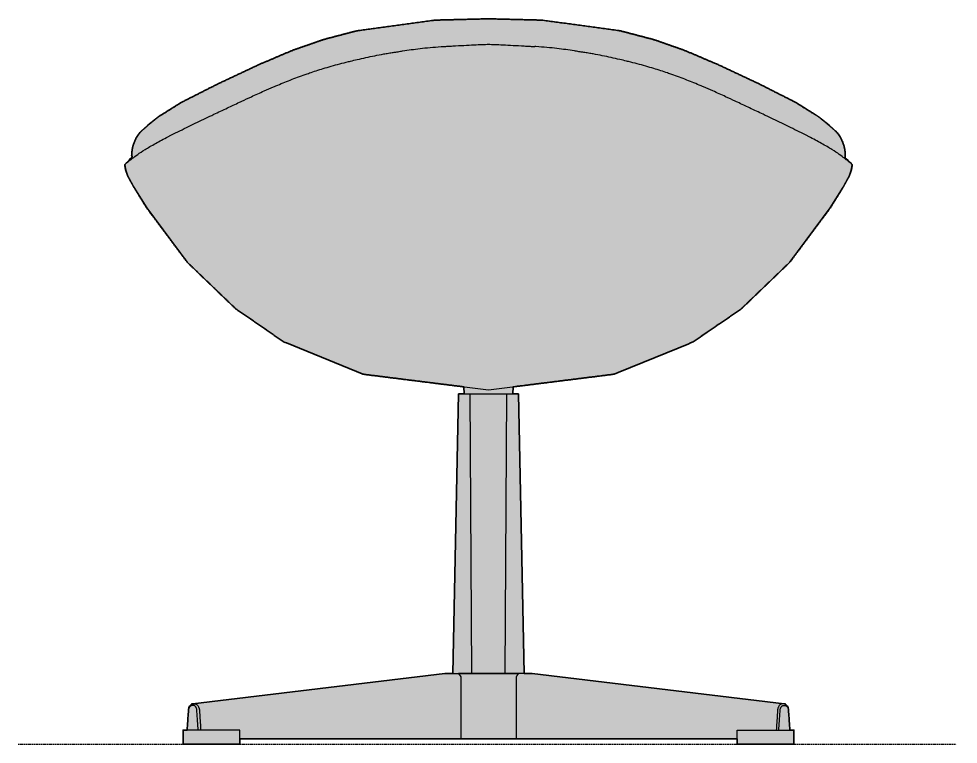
# Model space of a CAD drawing. Header units: millimetres. Extents: x 0 to 1281, y -640 to 417.
# Drawn here: x 741 to 1281, y 0 to 417 of the extents above; entities that cross this region are included whole.
import ezdxf

# ---------------------------------------------------------------- set-up
doc = ezdxf.new("R2010")
doc.units = ezdxf.units.MM
doc.linetypes.add('Dots', pattern=[1, 0, -1])
doc.layers.add('Blocks', color=7, linetype='Continuous')
doc.layers.add('Blocks$Fill', color=7, linetype='Continuous', true_color=0xffffff)
for name, color, linetype, lineweight, true_color in [('Blocks$Inner', 7, 'Continuous', 25, 0x007f00), ('Blocks$Outline', 7, 'Continuous', 35, 0xff3f3f), ('Groud', 7, 'Dots', 25, 0x243775)]:
    doc.layers.add(name, color=color, linetype=linetype, lineweight=lineweight, true_color=true_color)

# ---------------------------------------------------------------- blocks, each defined once
blk = doc.blocks.new('EGG Ottoman Side')
at = {"layer": 'Blocks$Fill'}
blk.add_hatch(color=256, dxfattribs=at).paths.add_polyline_path([(-0.84, -11.85), (-3.15, -11.85), (-3.15, -20.01), (29.41, -20.01), (29.41, -16.92), (315.27, -16.92), (315.27, -20.01), (347.84, -20.01), (347.84, -11.85), (345.52, -11.85), (344.74, -0.55), (344.72, -0.27), (344.7, -0.14), (344.69, -0.07), (344.68, 0), (344.68, 0.24), (344.66, 0.39), (344.62, 0.54), (344.59, 0.69), (344.55, 0.83), (344.51, 0.98), (344.46, 1.12), (344.41, 1.25), (344.35, 1.39), (344.3, 1.52), (344.23, 1.65), (344.2, 1.71), (344.17, 1.77), (344.13, 1.83), (344.1, 1.89), (344.06, 1.95), (344.02, 2.01), (343.99, 2.06), (343.95, 2.12), (343.91, 2.17), (343.87, 2.23), (343.83, 2.28), (343.79, 2.33), (343.74, 2.38), (343.7, 2.43), (343.66, 2.47), (343.62, 2.52), (343.57, 2.56), (343.53, 2.6), (343.48, 2.64), (343.44, 2.68), (343.39, 2.72), (343.34, 2.76), (343.3, 2.8), (343.25, 2.83), (343.2, 2.86), (343.15, 2.9), (343.1, 2.93), (343.05, 2.96), (343, 2.99), (342.95, 3.01), (342.9, 3.04), (342.85, 3.06), (342.8, 3.09), (342.74, 3.11), (342.69, 3.13), (342.64, 3.15), (342.59, 3.16), (342.53, 3.18), (342.48, 3.19), (342.43, 3.21), (342.37, 3.22), (342.32, 3.23), (342.26, 3.24), (342.16, 3.25), (197.52, 20.71), (196.9, 20.71), (192.9, 20.71), (189.5, 181.36), (186.34, 181.36), (186.57, 185.42), (244.34, 192.66), (289.96, 211.25), (317.78, 230.39), (345.55, 257.11), (368.75, 288.23), (376.13, 300.15), (379.64, 306.57), (380.84, 309.88), (381.42, 313.03), (381.2, 313.33), (381.17, 313.36), (380.2, 314.43), (379.97, 314.66), (379.77, 314.86), (379.57, 315.04), (379.36, 315.23), (378.97, 315.57), (378.5, 315.95), (377.95, 316.38), (377.33, 316.85), (377.36, 317.34), (377.37, 317.84), (377.38, 318.33), (377.37, 318.83), (377.36, 319.33), (377.33, 319.83), (377.28, 320.33), (377.23, 320.84), (377.16, 321.34), (377.08, 321.84), (376.99, 322.34), (376.89, 322.84), (376.77, 323.33), (376.65, 323.83), (376.51, 324.32), (376.36, 324.8), (376.19, 325.29), (376.02, 325.77), (375.83, 326.24), (375.64, 326.71), (375.43, 327.17), (375.21, 327.63), (374.98, 328.08), (374.74, 328.53), (374.49, 328.97), (374.23, 329.4), (373.96, 329.82), (373.68, 330.24), (373.39, 330.65), (373.1, 331.05), (372.79, 331.44), (372.48, 331.82), (368.04, 335.76), (362, 340.69), (348.9, 348.9), (327.72, 359.64), (303.65, 370.93), (284.87, 378.88), (267.33, 385.02), (248.13, 390.07), (203.12, 396.22), (172.34, 396.99), (141.56, 396.22), (96.55, 390.07), (77.35, 385.02), (59.81, 378.88), (41.03, 370.93), (16.96, 359.64), (-4.22, 348.9), (-17.32, 340.69), (-23.36, 335.76), (-27.8, 331.82), (-28.11, 331.44), (-28.42, 331.05), (-28.71, 330.65), (-29, 330.24), (-29.28, 329.82), (-29.55, 329.4), (-29.81, 328.97), (-30.06, 328.53), (-30.3, 328.08), (-30.53, 327.63), (-30.75, 327.17), (-30.96, 326.71), (-31.15, 326.24), (-31.34, 325.77), (-31.51, 325.29), (-31.68, 324.8), (-31.83, 324.32), (-31.97, 323.83), (-32.09, 323.33), (-32.21, 322.84), (-32.31, 322.34), (-32.4, 321.84), (-32.48, 321.34), (-32.55, 320.84), (-32.6, 320.33), (-32.64, 319.83), (-32.67, 319.33), (-32.69, 318.83), (-32.7, 318.33), (-32.69, 317.84), (-32.68, 317.34), (-32.65, 316.85), (-33.27, 316.38), (-33.82, 315.95), (-34.29, 315.57), (-34.68, 315.23), (-34.89, 315.04), (-35.09, 314.86), (-35.29, 314.66), (-35.52, 314.43), (-36.49, 313.36), (-36.52, 313.33), (-36.74, 313.03), (-36.16, 309.88), (-34.96, 306.57), (-31.44, 300.15), (-24.07, 288.23), (-0.86, 257.11), (26.9, 230.39), (54.72, 211.25), (100.34, 192.66), (158.11, 185.42), (158.34, 181.36), (155.22, 181.36), (155.19, 181.36), (155.18, 181.36), (155.18, 181.36), (155.18, 181.36), (155.18, 181.36), (155.18, 181.36), (155.18, 181.36), (155.18, 181.36), (151.78, 20.71), (147.16, 20.71), (2.52, 3.25), (2.42, 3.24), (2.36, 3.23), (2.31, 3.22), (2.25, 3.21), (2.2, 3.19), (2.15, 3.18), (2.09, 3.16), (2.04, 3.15), (1.99, 3.13), (1.94, 3.11), (1.88, 3.09), (1.83, 3.06), (1.78, 3.04), (1.73, 3.01), (1.68, 2.99), (1.63, 2.96), (1.58, 2.93), (1.53, 2.9), (1.48, 2.86), (1.43, 2.83), (1.39, 2.8), (1.34, 2.76), (1.29, 2.72), (1.24, 2.68), (1.2, 2.64), (1.15, 2.6), (1.11, 2.56), (1.07, 2.52), (1.02, 2.47), (0.98, 2.43), (0.94, 2.38), (0.9, 2.33), (0.85, 2.28), (0.81, 2.23), (0.77, 2.17), (0.73, 2.12), (0.69, 2.06), (0.66, 2.01), (0.62, 1.95), (0.58, 1.89), (0.55, 1.83), (0.51, 1.77), (0.48, 1.71), (0.45, 1.65), (0.39, 1.52), (0.33, 1.39), (0.27, 1.25), (0.22, 1.12), (0.17, 0.98), (0.13, 0.83), (0.09, 0.69), (0.06, 0.54), (0.03, 0.39), (0, 0.24), (0, 0), (-0.01, -0.07), (-0.02, -0.14), (-0.04, -0.27), (-0.06, -0.55), (-0.64, -8.99)], flags=0)
at = {"layer": 'Blocks$Inner'}
for p, q in [((158.11, 185.42), (158.34, 181.36)), ((186.57, 185.42), (186.34, 181.36)), ((151.78, 20.71), (155.18, 181.36)), ((162.68, 20.71), (161.73, 181.36)), ((182, 20.71), (182.95, 181.36)), ((192.9, 20.71), (189.5, 181.36)), ((0, 0), (0, 0.24)), ((344.68, 0), (344.68, 0.24))]:
    blk.add_line(p, q, dxfattribs=at)
for points in [[(372.48, 331.82), (368.04, 335.76), (362, 340.69), (348.9, 348.9), (327.72, 359.64), (303.65, 370.93), (284.87, 378.88), (267.33, 385.02), (248.13, 390.07), (203.12, 396.22), (172.34, 396.99), (141.56, 396.22), (96.55, 390.07), (77.35, 385.02), (59.81, 378.88), (41.03, 370.93), (16.96, 359.64), (-4.22, 348.9), (-17.32, 340.69), (-23.36, 335.76), (-27.8, 331.82)], [(-35.52, 314.43), (-36.52, 313.33), (-36.74, 313.03), (-36.16, 309.88), (-34.96, 306.57), (-31.44, 300.15), (-24.07, 288.23), (-0.86, 257.11), (26.9, 230.39), (54.72, 211.25), (100.34, 192.66), (172.34, 183.64), (244.34, 192.66), (289.96, 211.25), (317.78, 230.39), (345.55, 257.11), (368.75, 288.23), (376.13, 300.15), (379.64, 306.57), (380.84, 309.88), (381.42, 313.03), (381.2, 313.33), (380.2, 314.43)], [(2.47, 3.25), (147.16, 20.71), (155.06, 20.71), (162.94, 20.71)], [(155.06, 20.71), (156.49, 18.71), (156.49, 0.88), (156.49, -16.95)], [(342.21, 3.25), (197.52, 20.71)], [(-0.84, -11.91), (-0.64, -8.99), (-0.06, -0.55)], [(5.54, -11.85), (5.52, -11.49), (5.16, -6.03), (4.81, -0.55)], [(339.14, -11.85), (339.16, -11.49), (339.52, -6.03), (339.87, -0.55)], [(344.74, -0.55), (345.33, -8.99), (345.52, -11.91)], [(315.27, -16.92), (188.19, -16.95), (156.49, -16.95), (29.41, -16.92)]]:
    blk.add_lwpolyline(points, dxfattribs=at)
for points in [[(29.41, -11.85), (-3.15, -11.85), (-3.15, -20.01), (29.41, -20.01)], [(315.27, -11.85), (347.84, -11.85), (347.84, -20.01), (315.27, -20.01)]]:
    blk.add_lwpolyline(points, close=True, dxfattribs=at)
for centre, start, end in [((-11.65, 318.32), 140.1169, 184.0149), ((356.33, 318.32), 355.9851, 39.8831)]:
    blk.add_arc(centre, 21.05, start, end, dxfattribs=at)
for points, knots in [([(118.5, 377.79), (118.68, 377.82), (119.32, 377.92), (120.84, 378.16), (123.83, 378.63), (127.87, 379.26), (132.95, 379.93), (138.62, 380.51), (143.05, 380.85), (145.45, 381.01), (145.62, 381.02)], [0.93103448, 0.93103448, 0.93103448, 0.93103448, 0.93170797, 0.93345905, 0.93696121, 0.94396552, 0.95096983, 0.95797414, 0.96497845, 0.96550629, 0.96550629, 0.96550629, 0.96550629]), ([(145.63, 381.02), (146.58, 381.08), (148.67, 381.21), (155.16, 381.59), (164.56, 382.04), (170.41, 382.29), (172.34, 382.38)], [0.96551724, 0.96551724, 0.96551724, 0.96551724, 0.9684806, 0.97198276, 0.98599138, 1, 1, 1, 1]), ([(172.34, 382.38), (174.27, 382.29), (180.12, 382.04), (189.52, 381.59), (196.01, 381.21), (198.1, 381.08), (199.05, 381.02)], [1, 1, 1, 1, 1.01400862, 1.02801724, 1.0315194, 1.03448276, 1.03448276, 1.03448276, 1.03448276]), ([(226.18, 377.79), (226, 377.82), (225.36, 377.92), (223.84, 378.16), (220.85, 378.63), (216.81, 379.26), (211.73, 379.93), (206.06, 380.51), (201.63, 380.85), (199.23, 381.01), (199.06, 381.02)], [0.93103448, 0.93103448, 0.93103448, 0.93103448, 0.93170797, 0.93345905, 0.93696121, 0.94396552, 0.95096983, 0.95797414, 0.96497845, 0.96550629, 0.96550629, 0.96550629, 0.96550629]), ([(69.52, 365.85), (72.06, 366.71), (77.72, 368.54), (85.15, 370.68), (90.52, 372.05), (92.58, 372.56), (92.97, 372.65)], [0.86206897, 0.86206897, 0.86206897, 0.86206897, 0.87392241, 0.88793103, 0.89493534, 0.8965227, 0.8965227, 0.8965227, 0.8965227]), ([(92.99, 372.66), (94.28, 372.97), (97.27, 373.68), (101.86, 374.72), (106.92, 375.78), (111.28, 376.61), (114.87, 377.22), (116.98, 377.56), (118.2, 377.75), (118.48, 377.79)], [0.89655172, 0.89655172, 0.89655172, 0.89655172, 0.90193966, 0.90894397, 0.91594828, 0.92295259, 0.92645474, 0.9299569, 0.93101373, 0.93101373, 0.93101373, 0.93101373]), ([(251.69, 372.66), (250.4, 372.97), (247.41, 373.68), (242.83, 374.72), (237.76, 375.78), (233.41, 376.61), (229.81, 377.22), (227.7, 377.56), (226.48, 377.75), (226.2, 377.79)], [0.89655172, 0.89655172, 0.89655172, 0.89655172, 0.90193966, 0.90894397, 0.91594828, 0.92295259, 0.92645474, 0.9299569, 0.93101373, 0.93101373, 0.93101373, 0.93101373]), ([(275.16, 365.85), (272.62, 366.71), (266.96, 368.54), (259.53, 370.68), (254.16, 372.05), (252.1, 372.56), (251.71, 372.65)], [0.86206897, 0.86206897, 0.86206897, 0.86206897, 0.87392241, 0.88793103, 0.89493534, 0.8965227, 0.8965227, 0.8965227, 0.8965227]), ([(48.83, 357.87), (49.64, 358.21), (53.1, 359.67), (59.36, 362.22), (65.6, 364.51), (69.04, 365.69), (69.5, 365.84)], [0.82758621, 0.82758621, 0.82758621, 0.82758621, 0.83189655, 0.84590517, 0.85991379, 0.8620323, 0.8620323, 0.8620323, 0.8620323]), ([(295.85, 357.87), (295.04, 358.21), (291.58, 359.67), (285.32, 362.22), (279.08, 364.51), (275.64, 365.69), (275.18, 365.84)], [0.82758621, 0.82758621, 0.82758621, 0.82758621, 0.83189655, 0.84590517, 0.85991379, 0.8620323, 0.8620323, 0.8620323, 0.8620323]), ([(30.65, 349.68), (32.43, 350.51), (36.6, 352.45), (42.63, 355.2), (47, 357.09), (48.81, 357.86)], [0.79140448, 0.79140448, 0.79140448, 0.79140448, 0.80218034, 0.81618896, 0.82584482, 0.82584482, 0.82584482, 0.82584482]), ([(314.03, 349.68), (312.25, 350.51), (308.08, 352.45), (302.05, 355.2), (297.69, 357.09), (295.88, 357.86)], [0.79140448, 0.79140448, 0.79140448, 0.79140448, 0.80218034, 0.81618896, 0.82584482, 0.82584482, 0.82584482, 0.82584482]), ([(14.54, 342.09), (17.06, 343.28), (21.77, 345.5), (26.75, 347.85), (29.3, 349.04)], [0.7580409, 0.7580409, 0.7580409, 0.7580409, 0.77528228, 0.78925485, 0.78925485, 0.78925485, 0.78925485]), ([(330.14, 342.09), (327.62, 343.28), (322.91, 345.5), (317.93, 347.85), (315.38, 349.04)], [0.7580409, 0.7580409, 0.7580409, 0.7580409, 0.77528228, 0.78925485, 0.78925485, 0.78925485, 0.78925485]), ([(0.4, 335.31), (3.41, 336.78), (7.95, 338.96), (12.8, 341.26), (14.54, 342.09)], [0.72413793, 0.72413793, 0.72413793, 0.72413793, 0.74784483, 0.7580409, 0.7580409, 0.7580409, 0.7580409]), ([(344.28, 335.31), (341.27, 336.78), (336.73, 338.96), (331.88, 341.26), (330.14, 342.09)], [0.72413793, 0.72413793, 0.72413793, 0.72413793, 0.74784483, 0.7580409, 0.7580409, 0.7580409, 0.7580409]), ([(-11.61, 329.3), (-11.38, 329.42), (-8.2, 331.05), (-4.21, 333.05), (-0.15, 335.04), (0.39, 335.3)], [0.68965517, 0.68965517, 0.68965517, 0.68965517, 0.69181034, 0.71982759, 0.72410195, 0.72410195, 0.72410195, 0.72410195]), ([(356.29, 329.3), (356.06, 329.42), (352.88, 331.05), (348.89, 333.05), (344.83, 335.04), (344.29, 335.3)], [0.68965517, 0.68965517, 0.68965517, 0.68965517, 0.69181034, 0.71982759, 0.72410195, 0.72410195, 0.72410195, 0.72410195]), ([(-35.73, 314.11), (-35.69, 314.12), (-35.43, 314.27), (-34.37, 315.08), (-32.3, 316.75), (-29.49, 318.9), (-25.32, 321.72), (-19.45, 325.18), (-14.32, 327.9), (-11.61, 329.3)], [0.5499481, 0.5499481, 0.5499481, 0.5499481, 0.5671895, 0.6016723, 0.6296895, 0.6577068, 0.685724, 0.7137412, 0.7395793, 0.7395793, 0.7395793, 0.7395793]), ([(380.41, 314.11), (380.37, 314.12), (380.12, 314.27), (379.05, 315.08), (376.98, 316.75), (374.17, 318.9), (370, 321.72), (364.13, 325.18), (359, 327.9), (356.29, 329.3)], [0.5499481, 0.5499481, 0.5499481, 0.5499481, 0.5671895, 0.6016723, 0.6296895, 0.6577068, 0.685724, 0.7137412, 0.7395793, 0.7395793, 0.7395793, 0.7395793]), ([(-36.49, 313.36), (-36.49, 313.37), (-36.33, 313.54), (-36.09, 313.77), (-35.73, 314.11)], [0.52916759, 0.52916759, 0.52916759, 0.52916759, 0.52941176, 0.54994813, 0.54994813, 0.54994813, 0.54994813]), ([(-32.65, 316.85), (-33.54, 316.19), (-34.6, 315.33), (-35.2, 314.76), (-35.52, 314.43)], [461.40453089, 461.40453089, 461.40453089, 461.40453089, 461.43308693, 461.4503283, 461.4503283, 461.4503283, 461.4503283]), ([(380.2, 314.43), (379.88, 314.76), (379.28, 315.33), (378.22, 316.19), (377.33, 316.85)], [987.18150708, 987.18150708, 987.18150708, 987.18150708, 987.19874846, 987.2273045, 987.2273045, 987.2273045, 987.2273045]), ([(381.17, 313.36), (381.17, 313.37), (381.01, 313.54), (380.77, 313.77), (380.41, 314.11)], [0.52916759, 0.52916759, 0.52916759, 0.52916759, 0.52941176, 0.54994813, 0.54994813, 0.54994813, 0.54994813]), ([(162.68, 20.71), (161.31, 20.71), (158.65, 20.71), (156.21, 20.71), (155.06, 20.71)], [174.7825476, 174.7825476, 174.7825476, 174.7825476, 175.2825476, 175.7824891, 175.7824891, 175.7824891, 175.7824891]), ([(189.62, 20.71), (188.47, 20.71), (186.03, 20.71), (183.37, 20.71), (182, 20.71)], [171.8760259, 171.8760259, 171.8760259, 171.8760259, 172.3759674, 172.8759674, 172.8759674, 172.8759674, 172.8759674]), ([(0, 0.24), (0.03, 0.45), (0.12, 0.84), (0.38, 1.58), (1.06, 2.7), (1.92, 3.2), (2.52, 3.25)], [8.765759, 8.765759, 8.765759, 8.765759, 8.890759, 9.015759, 9.265759, 9.765759, 9.765759, 9.765759, 9.765759]), ([(1.92, 2.26), (1.6, 2.23), (1.26, 2.08), (0.93, 1.81), (0.66, 1.56), (0.41, 1.21), (0.21, 0.75), (0.1, 0.43), (0.03, 0.18), (0, 0)], [11.8444079, 11.8444079, 11.8444079, 11.8444079, 11.9797141, 11.9932299, 12.0066264, 12.1136516, 12.1406021, 12.1675963, 12.2217192, 12.2217192, 12.2217192, 12.2217192]), ([(4.63, 0.51), (4.6, 0.59), (4.54, 0.75), (4.34, 1.21), (4.07, 1.59), (3.75, 1.88), (3.41, 2.12), (3.09, 2.23), (2.84, 2.26)], [11.4634575, 11.4634575, 11.4634575, 11.4634575, 11.4904333, 11.5173814, 11.6244095, 11.6513253, 11.6783598, 11.7866289, 11.7866289, 11.7866289, 11.7866289]), ([(3.54, 3.25), (4.01, 3.21), (4.74, 2.87), (5.53, 1.9), (5.83, 1.26), (5.94, 0.92)], [10.765759, 10.765759, 10.765759, 10.765759, 11.265759, 11.515759, 11.765759, 11.765759, 11.765759, 11.765759]), ([(341.15, 3.25), (340.67, 3.21), (339.94, 2.87), (339.15, 1.9), (338.85, 1.26), (338.74, 0.92)], [2.243635, 2.243635, 2.243635, 2.243635, 2.743635, 2.993635, 3.243635, 3.243635, 3.243635, 3.243635]), ([(340.06, 0.51), (340.08, 0.59), (340.14, 0.75), (340.34, 1.21), (340.61, 1.59), (340.93, 1.88), (341.27, 2.12), (341.59, 2.23), (341.84, 2.26)], [11.4634575, 11.4634575, 11.4634575, 11.4634575, 11.4904333, 11.5173814, 11.6244095, 11.6513253, 11.6783598, 11.7866289, 11.7866289, 11.7866289, 11.7866289]), ([(344.68, 0.24), (344.65, 0.45), (344.56, 0.84), (344.3, 1.58), (343.62, 2.7), (342.76, 3.2), (342.16, 3.25)], [0.243635, 0.243635, 0.243635, 0.243635, 0.368635, 0.493635, 0.743635, 1.243635, 1.243635, 1.243635, 1.243635]), ([(342.76, 2.26), (343.08, 2.23), (343.42, 2.08), (343.75, 1.81), (344.02, 1.56), (344.27, 1.21), (344.47, 0.75), (344.59, 0.43), (344.65, 0.18), (344.68, 0)], [11.8444079, 11.8444079, 11.8444079, 11.8444079, 11.9797141, 11.9932299, 12.0066264, 12.1136516, 12.1406021, 12.1675963, 12.2217192, 12.2217192, 12.2217192, 12.2217192]), ([(6.21, -0.46), (6.23, -0.73), (6.26, -1.26), (6.33, -2.32), (6.46, -4.2), (6.64, -6.98), (6.81, -9.71), (6.92, -11.33), (6.96, -11.85)], [13.7657594, 13.7657594, 13.7657594, 13.7657594, 13.8157594, 13.8657594, 13.9657594, 14.1657594, 14.3657594, 14.4597784, 14.4597784, 14.4597784, 14.4597784]), ([(338.47, -0.46), (338.45, -0.73), (338.42, -1.26), (338.35, -2.32), (338.23, -4.2), (338.05, -6.98), (337.87, -9.71), (337.76, -11.33), (337.73, -11.85)], [5.2436349, 5.2436349, 5.2436349, 5.2436349, 5.2936349, 5.3436349, 5.4436349, 5.6436349, 5.8436349, 5.9376539, 5.9376539, 5.9376539, 5.9376539])]:
    blk.add_open_spline(points, degree=3, knots=knots, dxfattribs=at)
for points, degree in [([(29.3, 349.04), (29.65, 349.21), (30, 349.37), (30.65, 349.68)], 3), ([(315.38, 349.04), (315.03, 349.21), (314.68, 349.37), (314.03, 349.68)], 3), ([(155.22, 181.36), (155.1, 181.36), (155.35, 181.36), (156.81, 181.36), (159.09, 181.36), (160.88, 181.36), (161.73, 181.36)], 3), ([(161.73, 181.36), (165.05, 181.36), (168.55, 181.36), (172.07, 181.36)], 3), ([(172.07, 181.36), (172.16, 181.36), (172.25, 181.36), (172.34, 181.36)], 3), ([(172.34, 181.36), (172.43, 181.36), (172.52, 181.36), (172.61, 181.36)], 3), ([(172.61, 181.36), (176.13, 181.36), (179.64, 181.36), (182.95, 181.36)], 3), ([(182.95, 181.36), (183.8, 181.36), (185.59, 181.36), (187.88, 181.36), (189.33, 181.36), (189.58, 181.36), (189.46, 181.36)], 3), ([(172.09, 20.71), (168.89, 20.71), (165.69, 20.71), (162.68, 20.71)], 3), ([(162.94, 20.71), (164.44, 20.71), (167.49, 20.71), (170.57, 20.71), (172.09, 20.71)], 3), ([(172.09, 20.71), (172.17, 20.71), (172.26, 20.71), (172.34, 20.71)], 3), ([(172.34, 20.71), (172.26, 20.71), (172.17, 20.71), (172.09, 20.71)], 3), ([(172.34, 20.71), (172.42, 20.71), (172.51, 20.71), (172.59, 20.71)], 3), ([(172.59, 20.71), (172.51, 20.71), (172.42, 20.71), (172.34, 20.71)], 3), ([(172.59, 20.71), (174.11, 20.71), (177.19, 20.71), (180.24, 20.71), (181.74, 20.71)], 3), ([(182, 20.71), (178.99, 20.71), (175.79, 20.71), (172.59, 20.71)], 3), ([(181.74, 20.71), (189.62, 20.71)], 1), ([(189.62, 20.71), (188.19, 18.71)], 1), ([(188.19, 18.71), (188.19, 0.88)], 1), ([(197.52, 20.71), (189.62, 20.71)], 1), ([(196.9, 20.71), (197.1, 20.71), (197.31, 20.71), (197.52, 20.71)], 3), ([(-0.06, -0.55), (-0.05, -0.36), (-0.03, -0.18), (0, 0)], 3), ([(2.52, 3.25), (2.69, 3.27), (3.02, 3.25), (3.37, 3.27), (3.54, 3.25)], 3), ([(4.79, -0.26), (4.76, 0), (4.7, 0.26), (4.63, 0.51)], 3), ([(5.94, 0.92), (6, 0.76), (6.09, 0.42), (6.15, 0.07), (6.18, -0.11)], 3), ([(188.19, 0.88), (188.19, -16.95)], 1), ([(338.74, 0.92), (338.68, 0.76), (338.59, 0.42), (338.53, 0.07), (338.5, -0.11)], 3), ([(339.89, -0.26), (339.92, 0), (339.98, 0.26), (340.06, 0.51)], 3), ([(342.16, 3.25), (341.99, 3.27), (341.66, 3.25), (341.32, 3.27), (341.15, 3.25)], 3), ([(6.18, -0.11), (6.18, -0.17), (6.2, -0.3), (6.21, -0.41), (6.21, -0.46)], 3), ([(338.5, -0.11), (338.5, -0.17), (338.48, -0.3), (338.48, -0.41), (338.47, -0.46)], 3), ([(344.68, 0), (344.71, -0.18), (344.73, -0.36), (344.74, -0.55)], 3)]:
    blk.add_open_spline(points, degree=degree, dxfattribs=at)
for points in [[(2.84, 2.26), (2.63, 2.27), (2.42, 2.27), (2.17, 2.27), (1.92, 2.26)], [(341.84, 2.26), (342.05, 2.27), (342.26, 2.27), (342.51, 2.27), (342.76, 2.26)]]:
    blk.add_rational_spline(points, [0.990375690387, 0.995106072998, 1, 0.994120355699, 0.988476771607], degree=2, knots=[11.78662886, 11.78662886, 11.78662886, 11.81287516, 11.81287516, 11.84440789, 11.84440789, 11.84440789], dxfattribs=at)
for points in [[(4.81, -0.55), (4.8, -0.41), (4.79, -0.26)], [(339.87, -0.55), (339.88, -0.41), (339.89, -0.26)]]:
    blk.add_rational_spline(points, [0.965290519414, 0.955885391219, 0.947271910682], degree=2, dxfattribs=at)
at = {"layer": 'Blocks$Outline'}
for points in [[(158.11, 185.42), (158.34, 181.36)], [(186.34, 181.36), (186.57, 185.42)], [(155.18, 181.36), (151.78, 20.71)], [(192.9, 20.71), (189.5, 181.36)], [(147.16, 20.71), (2.52, 3.25)], [(342.16, 3.25), (197.52, 20.71)], [(-0.84, -11.85), (-3.15, -11.85), (-3.15, -20.01), (29.41, -20.01), (29.41, -16.92)], [(315.27, -16.92), (315.27, -20.01), (347.84, -20.01), (347.84, -11.85), (345.52, -11.85)], [(29.41, -16.92), (156.49, -16.95), (188.19, -16.95), (315.27, -16.92)]]:
    blk.add_lwpolyline(points, dxfattribs=at)
for points, weights, knots in [([(186.57, 185.42), (205.83, 187.83), (225.08, 190.24), (244.34, 192.66), (259.55, 198.85), (274.75, 205.05), (289.96, 211.25), (299.23, 217.63), (308.51, 224.01), (317.78, 230.39), (327.04, 239.3), (336.29, 248.21), (345.55, 257.11), (353.28, 267.49), (361.02, 277.86), (368.75, 288.23), (371.21, 292.2), (373.67, 296.18), (376.13, 300.15), (377.3, 302.29), (378.47, 304.43), (379.64, 306.57), (380.04, 307.68), (380.44, 308.78), (380.84, 309.88), (381.03, 310.93), (381.23, 311.98), (381.42, 313.03), (381.35, 313.13), (381.28, 313.23), (381.2, 313.33), (381.19, 313.34), (380.86, 313.71), (380.53, 314.07), (380.2, 314.43), (379.88, 314.76), (379.28, 315.33), (378.22, 316.19), (377.33, 316.85), (377.71, 322.35), (376.02, 327.59), (372.48, 331.82), (371, 333.13), (369.52, 334.45), (368.04, 335.76), (366.03, 337.4), (364.02, 339.04), (362, 340.69), (357.64, 343.42), (353.27, 346.16), (348.9, 348.9), (341.84, 352.48), (334.78, 356.06), (327.72, 359.64), (319.7, 363.4), (311.67, 367.17), (303.65, 370.93), (297.39, 373.58), (291.13, 376.23), (284.87, 378.88), (279.03, 380.92), (273.18, 382.97), (267.33, 385.02), (260.93, 386.7), (254.53, 388.39), (248.13, 390.07), (233.13, 392.12), (218.12, 394.17), (203.12, 396.22), (192.86, 396.48), (182.6, 396.74), (172.34, 396.99), (162.08, 396.74), (151.82, 396.48), (141.56, 396.22), (126.56, 394.17), (111.55, 392.12), (96.55, 390.07), (90.15, 388.39), (83.75, 386.7), (77.35, 385.02), (71.5, 382.97), (65.66, 380.92), (59.81, 378.88), (53.55, 376.23), (47.29, 373.58), (41.03, 370.93), (33.01, 367.17), (24.98, 363.4), (16.96, 359.64), (9.9, 356.06), (2.84, 352.48), (-4.22, 348.9), (-8.59, 346.16), (-12.95, 343.42), (-17.32, 340.69), (-19.34, 339.04), (-21.35, 337.4), (-23.36, 335.76), (-24.84, 334.45), (-26.32, 333.13), (-27.8, 331.82)], [1, 1, 1, 1, 1, 1, 1, 1, 1, 1, 1, 1, 1, 1, 1, 1, 1, 1, 1, 1, 1, 1, 1, 1, 1, 1, 1, 1, 1, 1, 1, 1, 1, 1, 1, 1, 1, 1, 1, 0.951677862179, 0.951677862179, 1, 1, 1, 1, 1, 1, 1, 1, 1, 1, 1, 1, 1, 1, 1, 1, 1, 1, 1, 1, 1, 1, 1, 1, 1, 1, 1, 1, 1, 1, 1, 1, 1, 1, 1, 1, 1, 1, 1, 1, 1, 1, 1, 1, 1, 1, 1, 1, 1, 1, 1, 1, 1, 1, 1, 1, 1, 1, 1, 1, 1], [738.658596, 738.658596, 738.658596, 738.658596, 796.876105, 796.876105, 796.876105, 846.143015, 846.143015, 846.143015, 879.912969, 879.912969, 879.912969, 918.445937, 918.445937, 918.445937, 957.263863, 957.263863, 957.263863, 971.278105, 971.278105, 971.278105, 978.60071, 978.60071, 978.60071, 982.121104, 982.121104, 982.121104, 985.319332, 985.319332, 985.319332, 985.6938, 985.6938, 985.6938, 985.739245, 987.181507, 987.181507, 987.181507, 987.198748, 987.227304, 987.227304, 987.227304, 1003.352533, 1003.352533, 1003.352533, 1009.289515, 1009.289515, 1009.289515, 1017.085216, 1017.085216, 1017.085216, 1032.546381, 1032.546381, 1032.546381, 1056.293733, 1056.293733, 1056.293733, 1082.885185, 1082.885185, 1082.885185, 1103.272902, 1103.272902, 1103.272902, 1121.857276, 1121.857276, 1121.857276, 1141.710044, 1141.710044, 1141.710044, 1187.13976, 1187.13976, 1187.13976, 1217.92957, 1217.92957, 1217.92957, 1248.719379, 1248.719379, 1248.719379, 1294.149096, 1294.149096, 1294.149096, 1314.001864, 1314.001864, 1314.001864, 1332.586238, 1332.586238, 1332.586238, 1352.973955, 1352.973955, 1352.973955, 1379.565407, 1379.565407, 1379.565407, 1403.312759, 1403.312759, 1403.312759, 1418.773924, 1418.773924, 1418.773924, 1426.569625, 1426.569625, 1426.569625, 1432.506607, 1432.506607, 1432.506607, 1432.506607]), ([(-27.8, 331.82), (-31.34, 327.59), (-33.03, 322.35), (-32.65, 316.85), (-33.54, 316.19), (-34.6, 315.33), (-35.2, 314.76), (-35.52, 314.43), (-35.84, 314.07), (-36.18, 313.71), (-36.51, 313.34), (-36.52, 313.33), (-36.6, 313.23), (-36.67, 313.13), (-36.74, 313.03), (-36.55, 311.98), (-36.35, 310.93), (-36.16, 309.88), (-35.76, 308.78), (-35.36, 307.68), (-34.96, 306.57), (-33.79, 304.43), (-32.62, 302.29), (-31.44, 300.15), (-28.99, 296.18), (-26.53, 292.2), (-24.07, 288.23), (-16.34, 277.86), (-8.6, 267.49), (-0.86, 257.11), (8.39, 248.21), (17.64, 239.3), (26.9, 230.39), (36.17, 224.01), (45.45, 217.63), (54.72, 211.25), (69.93, 205.05), (85.13, 198.85), (100.34, 192.66), (119.6, 190.24), (138.85, 187.83), (158.11, 185.42)], [1, 0.951677862179, 0.951677862179, 1, 1, 1, 1, 1, 1, 1, 1, 1, 1, 1, 1, 1, 1, 1, 1, 1, 1, 1, 1, 1, 1, 1, 1, 1, 1, 1, 1, 1, 1, 1, 1, 1, 1, 1, 1, 1, 1, 1], [445.279302, 445.279302, 445.279302, 445.279302, 461.404531, 461.404531, 461.404531, 461.433087, 461.450328, 461.450328, 461.450328, 462.89259, 462.938036, 462.938036, 462.938036, 463.312503, 463.312503, 463.312503, 466.510732, 466.510732, 466.510732, 470.031125, 470.031125, 470.031125, 477.35373, 477.35373, 477.35373, 491.367972, 491.367972, 491.367972, 530.185898, 530.185898, 530.185898, 568.718866, 568.718866, 568.718866, 602.488821, 602.488821, 602.488821, 651.755731, 651.755731, 651.755731, 709.97324, 709.97324, 709.97324, 709.97324])]:
    blk.add_rational_spline(points, weights, degree=3, knots=knots, dxfattribs=at)
for points in [[(155.22, 181.36), (155.19, 181.36), (155.18, 181.36), (155.18, 181.36)], [(151.78, 20.71), (150.24, 20.71), (148.7, 20.71), (147.16, 20.71)], [(196.9, 20.71), (195.57, 20.71), (194.23, 20.71), (192.9, 20.71)], [(197.52, 20.71), (197.31, 20.71), (197.1, 20.71), (196.9, 20.71)]]:
    blk.add_open_spline(points, degree=3, dxfattribs=at)
for points, knots in [([(158.34, 181.36), (157.83, 181.36), (156.64, 181.36), (155.6, 181.36), (155.28, 181.36), (155.22, 181.36)], [0.5319194, 0.5319194, 0.5319194, 0.5319194, 0.7937676, 1.1906514, 1.3861595, 1.3861595, 1.3861595, 1.3861595]), ([(189.5, 181.36), (189.5, 181.36), (189.5, 181.36), (189.46, 181.36), (189.08, 181.36), (188.04, 181.36), (186.85, 181.36), (186.34, 181.36)], [-3.3937952, -3.3937952, -3.3937952, -3.3937952, -3.393709, -3.2919744, -3.0964663, -2.6995825, -2.4377343, -2.4377343, -2.4377343, -2.4377343]), ([(2.52, 3.25), (2.5, 3.25), (1.91, 3.19), (1.05, 2.68), (0.38, 1.58), (0.12, 0.84), (0.03, 0.45), (0, 0.24), (0, 0.16), (0, 0.08), (0, 0), (-0.03, -0.18), (-0.05, -0.36), (-0.06, -0.55), (-0.26, -3.36), (-0.45, -6.18), (-0.64, -8.99), (-0.71, -9.95), (-0.77, -10.9), (-0.84, -11.85)], [-9.765759, -9.765759, -9.765759, -9.765759, -9.75188, -9.265762, -9.015762, -8.890762, -8.765762, -8.765762, -8.765762, -8.522127, -8.522127, -8.522127, -8.466599, -8.466599, -8.466599, -0.000001, -0.000001, -0.000001, 2.865533, 2.865533, 2.865533, 2.865533]), ([(344.68, 0), (344.68, 0.08), (344.68, 0.16), (344.68, 0.24), (344.65, 0.45), (344.56, 0.84), (344.3, 1.58), (343.64, 2.68), (342.77, 3.19), (342.18, 3.25), (342.16, 3.25)], [0, 0, 0, 0, 0.243635, 0.243635, 0.243635, 0.368636, 0.493636, 0.743637, 1.229755, 1.243635, 1.243635, 1.243635, 1.243635]), ([(345.52, -11.85), (345.45, -10.9), (345.39, -9.95), (345.33, -8.99), (345.13, -6.18), (344.94, -3.36), (344.74, -0.55), (344.73, -0.36), (344.71, -0.18), (344.68, 0)], [-11.822748, -11.822748, -11.822748, -11.822748, -8.957215, -8.957215, -8.957215, -0.490619, -0.490619, -0.490619, -0.43509, -0.43509, -0.43509, -0.43509])]:
    blk.add_open_spline(points, degree=3, knots=knots, dxfattribs=at)

msp = doc.modelspace()

# ---------------------------------------------------------------- linework, layer by layer
at = {"layer": 'Groud'}
msp.add_lwpolyline([(741.35, 0), (1281.21, 0)], dxfattribs=at)

# ---------------------------------------------------------------- block references
at = {"layer": 'Blocks'}
msp.add_blockref('EGG Ottoman Side', (838.94, 20.01), dxfattribs=at)

doc.saveas('drawing.dxf')
